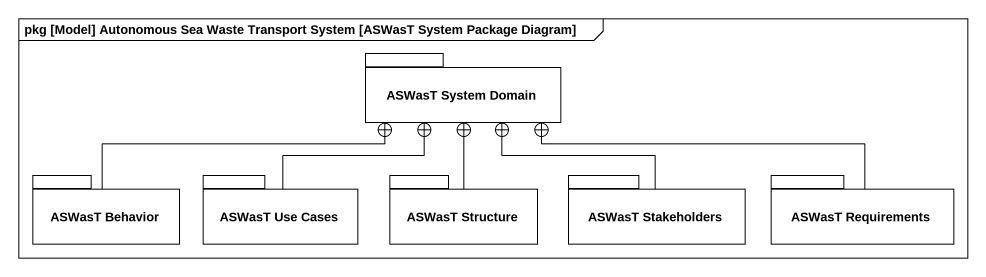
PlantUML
@startuml
mainframe pkg [Model] Autonomous Sea Waste Transport System [ASWasT System Package Diagram]
package "ASWasT System Domain" as ASWasT_System_Domain {
}
package "ASWasT Behavior" as ASWasT_Behavior {
}
package "ASWasT Use Cases" as ASWasT_Use_Cases {
}
package "ASWasT Structure" as ASWasT_Structure {
}
package "ASWasT Stakeholders" as ASWasT_Stakeholders {
}
package "ASWasT Requirements" as ASWasT_Requirements {
}
ASWasT_Behavior -right-+ ASWasT_System_Domain
ASWasT_Use_Cases -up-+ ASWasT_System_Domain
ASWasT_Structure -up-+ ASWasT_System_Domain
ASWasT_Stakeholders -up-+ ASWasT_System_Domain
ASWasT_Requirements -left-+ ASWasT_System_Domain
@enduml
